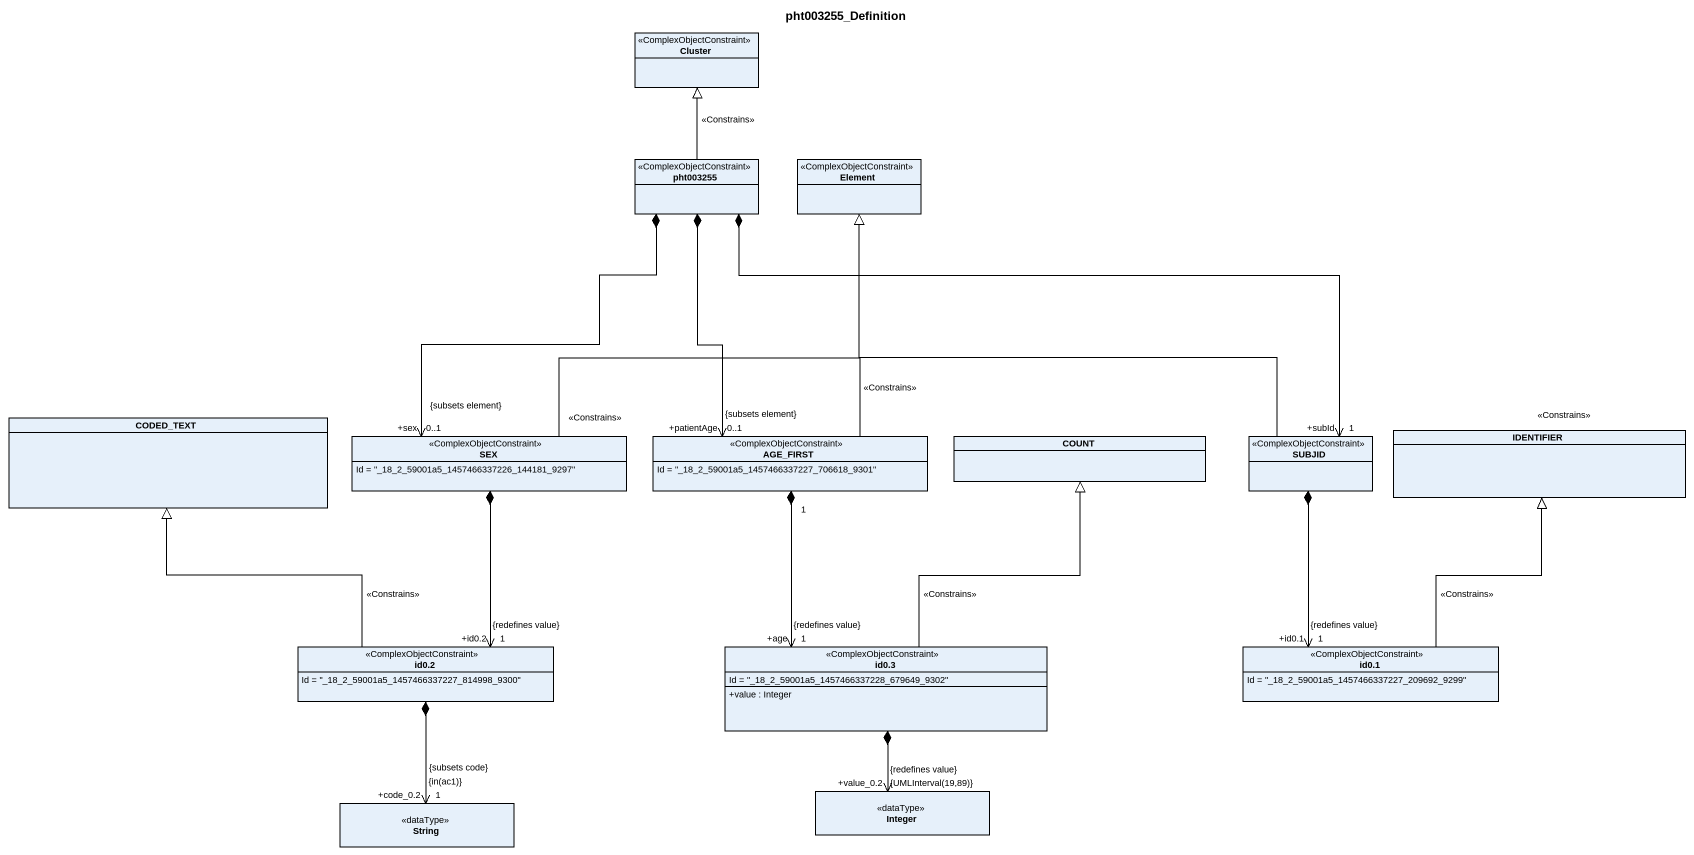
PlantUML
@startuml
title pht003255_Definition
hide circle
hide empty members
skinparam classAttributeIconSize 0
class Cluster <<ComplexObjectConstraint>>
class pht003255 <<ComplexObjectConstraint>>
class Element <<ComplexObjectConstraint>>
class CODED_TEXT
class SEX <<ComplexObjectConstraint>> {
  Id = "_18_2_59001a5_1457466337226_144181_9297"
}
class AGE_FIRST <<ComplexObjectConstraint>> {
  Id = "_18_2_59001a5_1457466337227_706618_9301"
}
class COUNT
class SUBJID <<ComplexObjectConstraint>>
class IDENTIFIER
class "id0.2" as id0_2 <<ComplexObjectConstraint>> {
  Id = "_18_2_59001a5_1457466337227_814998_9300"
}
class "id0.3" as id0_3 <<ComplexObjectConstraint>> {
  Id = "_18_2_59001a5_1457466337228_679649_9302"
  +value : Integer
}
class "id0.1" as id0_1 <<ComplexObjectConstraint>> {
  Id = "_18_2_59001a5_1457466337227_209692_9299"
}
class String <<dataType>>
class Integer <<dataType>>
pht003255 -up-|> Cluster : <<Constrains>>
pht003255 *--> "+sex\n0..1\n{subsets element}" SEX
pht003255 *--> "+patientAge\n0..1\n{subsets element}" AGE_FIRST
pht003255 *-right-> "+subId\n1" SUBJID
SEX -up-|> Element : <<Constrains>>
SEX *--> "+id0.2\n1\n{redefines value}" id0_2
AGE_FIRST -up-|> Element : <<Constrains>>
AGE_FIRST "1" *--> "+age\n1\n{redefines value}" id0_3
SUBJID -up-|> Element : <<Constrains>>
SUBJID *--> "+id0.1\n1\n{redefines value}" id0_1
id0_2 -up-|> CODED_TEXT : <<Constrains>>
id0_2 *--> "+code_0.2\n1\n{in(ac1)}\n{subsets code}" String
id0_3 -up-|> COUNT : <<Constrains>>
id0_3 *--> "+value_0.2\n{UMLInterval(19,89)}\n{redefines value}" Integer
id0_1 -up-|> IDENTIFIER : <<Constrains>>
@enduml
